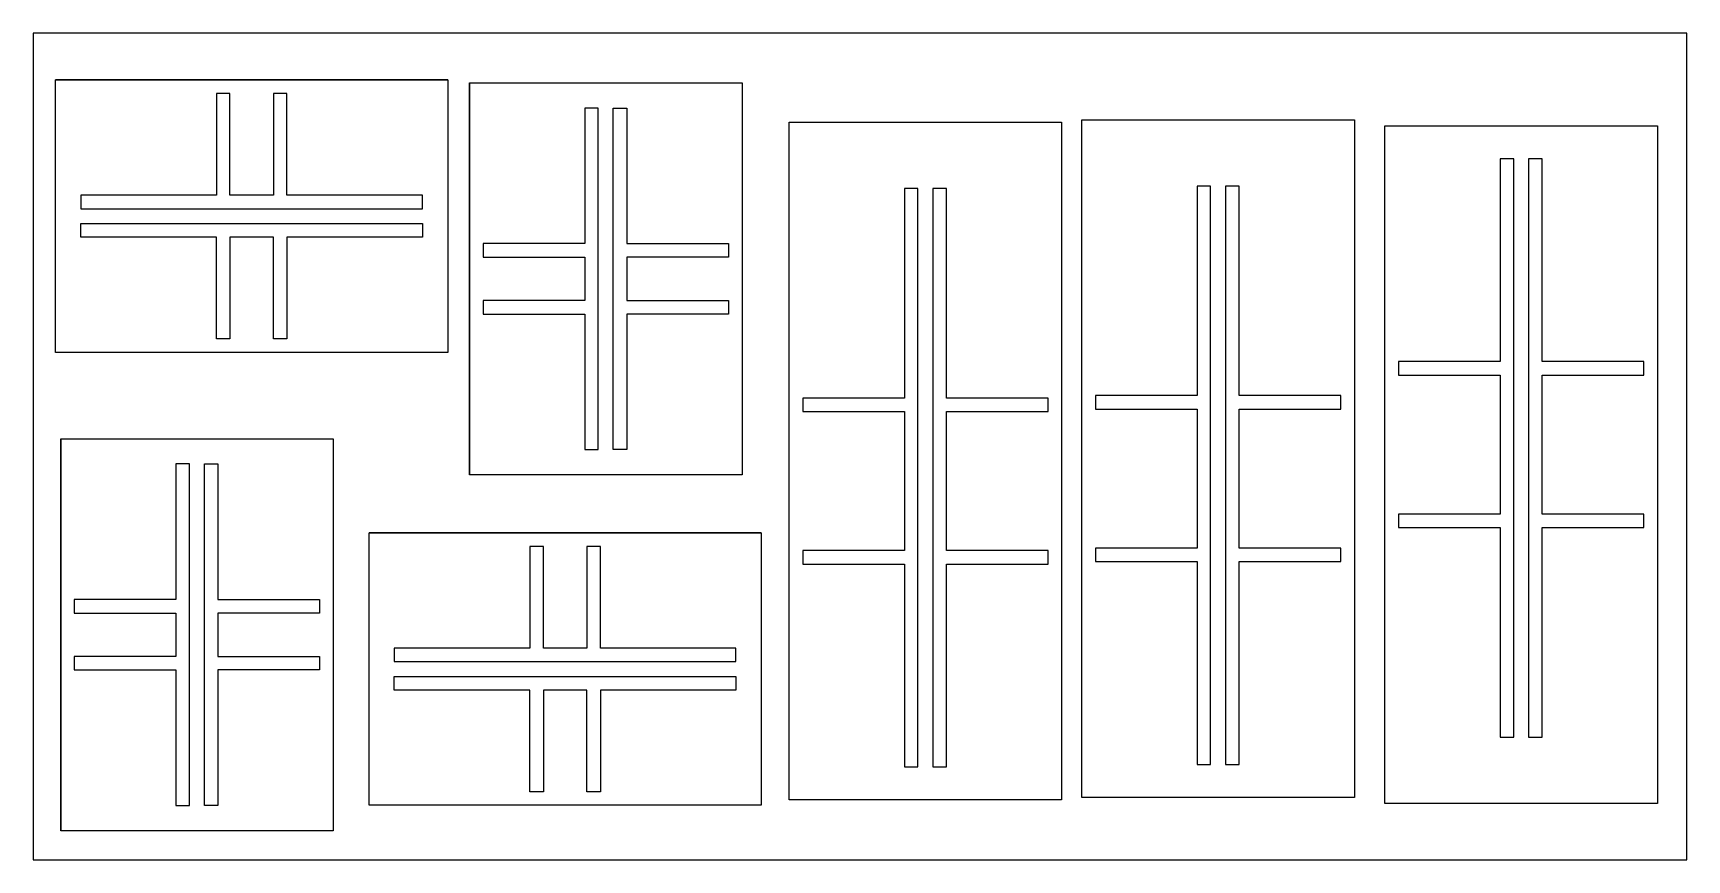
# Model space of a CAD drawing. Header units: millimetres. Extents: x 29924 to 32364, y -63871 to -62651.
import ezdxf

# ---------------------------------------------------------------- set-up
doc = ezdxf.new("R2010")
doc.units = ezdxf.units.MM
doc.layers.add('SOURCE_CURVES', color=7, linetype='Continuous')

msp = doc.modelspace()

# ---------------------------------------------------------------- linework, layer by layer
at = {"layer": 'SOURCE_CURVES'}
for points in [[(29924.5, -62650.6), (29924.5, -63870.6), (32364.5, -63870.6), (32364.5, -62650.6), (29924.5, -62650.6)], [(29957.7, -62719.6), (30536.3, -62719.6), (30536.3, -63121.7), (29957.7, -63121.7), (29957.7, -62719.6)], [(30536.3, -62719.6), (29957.7, -62719.6)], [(30568.4, -63302.5), (30568.4, -62723.9), (30970.4, -62723.9), (30970.4, -63302.5), (30568.4, -63302.5)], [(30568.4, -62723.9), (30568.4, -63302.5)], [(30970.4, -62723.9), (30970.4, -63302.5)], [(30299, -62889.7), (30299, -62739.7), (30279, -62739.7), (30279, -62889.7), (30215, -62889.7), (30215, -62739.7), (30195, -62739.7), (30195, -62889.7), (29995, -62889.7), (29995, -62909.7), (30499, -62909.7), (30499, -62889.7), (30299, -62889.7)], [(30738.4, -62961.2), (30588.4, -62961.2), (30588.4, -62981.2), (30738.4, -62981.2), (30738.4, -63045.2), (30588.4, -63045.2), (30588.4, -63065.2), (30738.4, -63065.2), (30738.4, -63265.2), (30758.4, -63265.2), (30758.4, -62761.2), (30738.4, -62761.2), (30738.4, -62961.2)], [(30800.4, -63065.2), (30800.4, -63265.2), (30780.4, -63265.2), (30780.4, -62761.2), (30800.4, -62761.2), (30800.4, -62961.2), (30950.4, -62961.2), (30950.4, -62981.2), (30800.4, -62981.2), (30800.4, -63045.2), (30950.4, -63045.2), (30950.4, -63065.2), (30800.4, -63065.2)], [(31873.9, -63778.4), (31471.8, -63778.4), (31471.8, -62778.4), (31873.9, -62778.4), (31873.9, -63778.4)], [(31442, -63782), (31039.9, -63782), (31039.9, -62782), (31442, -62782), (31442, -63782)], [(31918.9, -62787.3), (32321, -62787.3), (32321, -63787.3), (31918.9, -63787.3), (31918.9, -62787.3)], [(32088.9, -63135.3), (31938.9, -63135.3), (31938.9, -63155.3), (32088.9, -63155.3), (32088.9, -63360.3), (31938.9, -63360.3), (31938.9, -63380.3), (32088.9, -63380.3), (32088.9, -63689.3), (32108.9, -63689.3), (32108.9, -62836), (32088.9, -62836), (32088.9, -63135.3)], [(32150.9, -63135.3), (32150.9, -62836), (32130.9, -62836), (32130.9, -63689.3), (32150.9, -63689.3), (32150.9, -63380.3), (32300.9, -63380.3), (32300.9, -63360.3), (32150.9, -63360.3), (32150.9, -63155.3), (32300.9, -63155.3), (32300.9, -63135.3), (32150.9, -63135.3)], [(31641.8, -63430.4), (31641.8, -63729.7), (31661.8, -63729.7), (31661.8, -62876.4), (31641.8, -62876.4), (31641.8, -63185.4), (31491.8, -63185.4), (31491.8, -63205.4), (31641.8, -63205.4), (31641.8, -63410.4), (31491.8, -63410.4), (31491.8, -63430.4), (31641.8, -63430.4)], [(31703.8, -63430.4), (31853.8, -63430.4), (31853.8, -63410.4), (31703.8, -63410.4), (31703.8, -63205.4), (31853.8, -63205.4), (31853.8, -63185.4), (31703.8, -63185.4), (31703.8, -62876.4), (31683.8, -62876.4), (31683.8, -63729.7), (31703.8, -63729.7), (31703.8, -63430.4)], [(31210, -63434), (31210, -63733.3), (31230, -63733.3), (31230, -62880), (31210, -62880), (31210, -63189), (31060, -63189), (31060, -63209), (31210, -63209), (31210, -63414), (31060, -63414), (31060, -63434), (31210, -63434)], [(31272, -63434), (31422, -63434), (31422, -63414), (31272, -63414), (31272, -63209), (31422, -63209), (31422, -63189), (31272, -63189), (31272, -62880), (31252, -62880), (31252, -63733.3), (31272, -63733.3), (31272, -63434)], [(30195, -62951.7), (29995, -62951.7), (29995, -62931.7), (30499, -62931.7), (30499, -62951.7), (30299, -62951.7), (30299, -63101.7), (30279, -63101.7), (30279, -62951.7), (30215, -62951.7), (30215, -63101.7), (30195, -63101.7), (30195, -62951.7)], [(30536.3, -63121.7), (29957.7, -63121.7)], [(29965.2, -63249), (29965.2, -63827.6)], [(29965.2, -63827.6), (29965.2, -63249), (30367.3, -63249), (30367.3, -63827.6), (29965.2, -63827.6)], [(30367.3, -63249), (30367.3, -63827.6)], [(30135.2, -63486.3), (29985.2, -63486.3), (29985.2, -63506.3), (30135.2, -63506.3), (30135.2, -63570.3), (29985.2, -63570.3), (29985.2, -63590.3), (30135.2, -63590.3), (30135.2, -63790.3), (30155.2, -63790.3), (30155.2, -63286.3), (30135.2, -63286.3), (30135.2, -63486.3)], [(30197.2, -63590.3), (30197.2, -63790.3), (30177.2, -63790.3), (30177.2, -63286.3), (30197.2, -63286.3), (30197.2, -63486.3), (30347.2, -63486.3), (30347.2, -63506.3), (30197.2, -63506.3), (30197.2, -63570.3), (30347.2, -63570.3), (30347.2, -63590.3), (30197.2, -63590.3)], [(30420.1, -63387.8), (30998.7, -63387.8), (30998.7, -63789.9), (30420.1, -63789.9), (30420.1, -63387.8)], [(30998.7, -63387.8), (30420.1, -63387.8)], [(30761.4, -63557.9), (30761.4, -63407.9), (30741.4, -63407.9), (30741.4, -63557.9), (30677.4, -63557.9), (30677.4, -63407.9), (30657.4, -63407.9), (30657.4, -63557.9), (30457.4, -63557.9), (30457.4, -63577.9), (30961.4, -63577.9), (30961.4, -63557.9), (30761.4, -63557.9)], [(30657.4, -63619.9), (30457.4, -63619.9), (30457.4, -63599.9), (30961.4, -63599.9), (30961.4, -63619.9), (30761.4, -63619.9), (30761.4, -63769.9), (30741.4, -63769.9), (30741.4, -63619.9), (30677.4, -63619.9), (30677.4, -63769.9), (30657.4, -63769.9), (30657.4, -63619.9)], [(30998.7, -63789.9), (30420.1, -63789.9)]]:
    msp.add_lwpolyline(points, dxfattribs=at)

doc.saveas('drawing.dxf')
